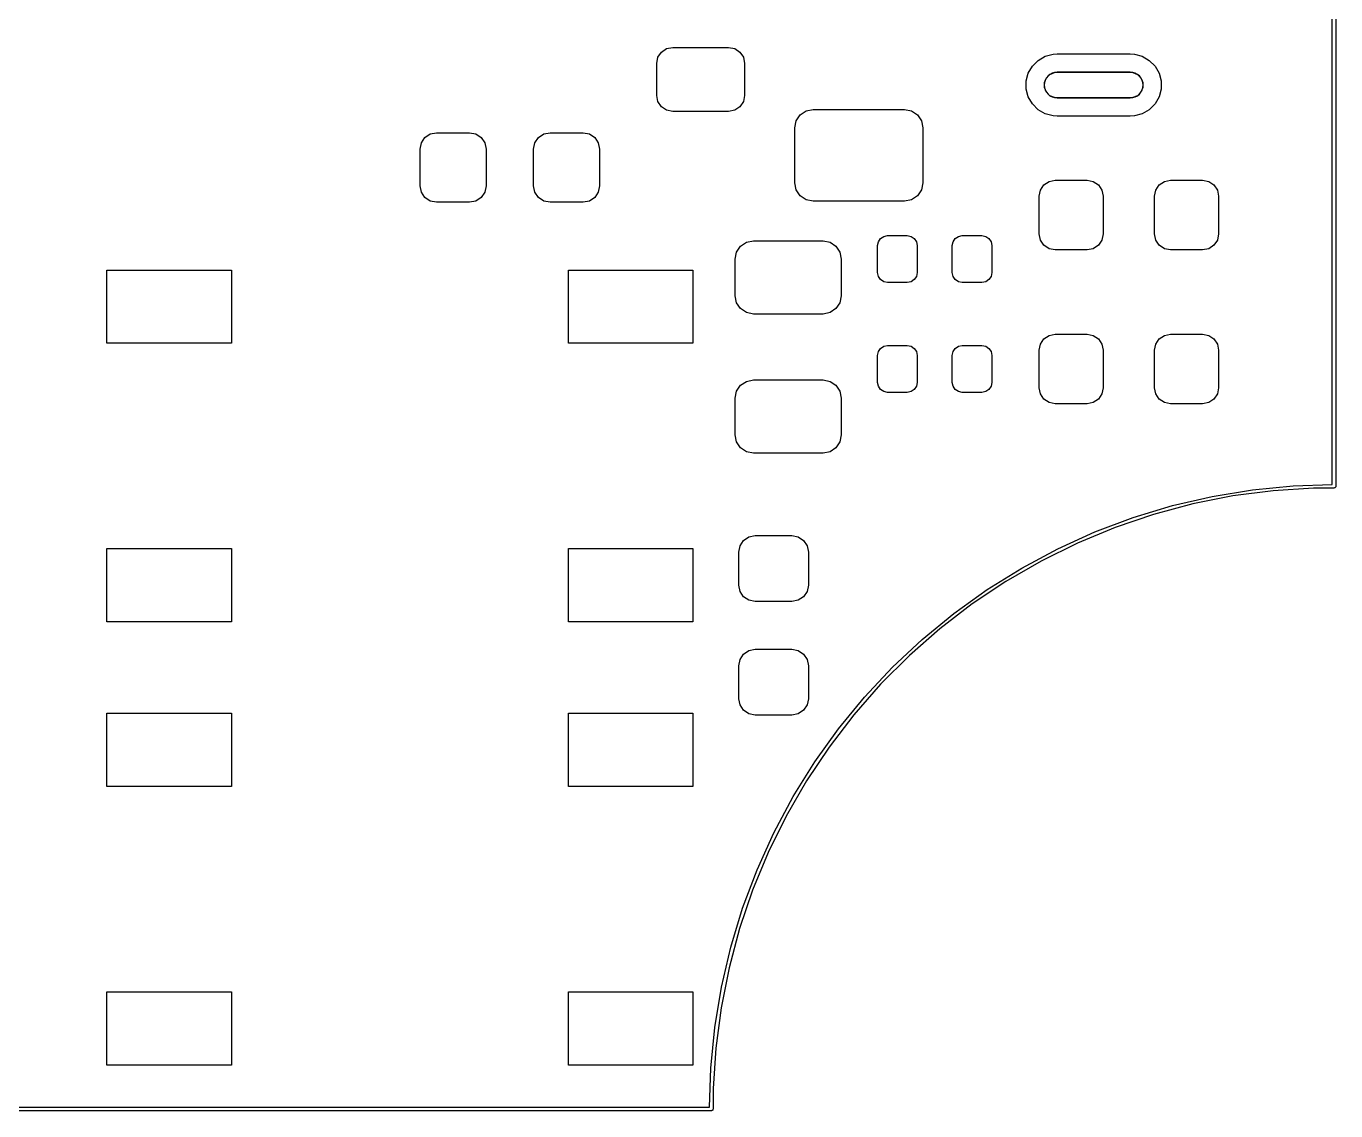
# Model space of a CAD drawing. Extents: x 89 to 178, y -115 to -57.
# Drawn here: x 160.15 to 178.03, y -115.02 to -100.22 of the extents above; entities that cross this region are included whole.
import ezdxf

# ---------------------------------------------------------------- set-up
doc = ezdxf.new("R2010")
doc.units = 0
doc.layers.add('BLACK', color=7, linetype='CONTINUOUS')

msp = doc.modelspace()

# ---------------------------------------------------------------- linework, layer by layer
at = {"layer": 'BLACK', "linetype": 'CONTINUOUS'}
for p, q in [((177.975, -106.475818), (177.975, -90.325)), ((178.025, -90.3), (178.025, -106.5)), ((168.7545, -100.72925), (168.771151, -100.645538)), ((168.771151, -100.645538), (168.81857, -100.57457)), ((168.81857, -100.57457), (168.889538, -100.527151)), ((168.889538, -100.527151), (168.97325, -100.5105)), ((168.97325, -100.5105), (169.73575, -100.5105)), ((169.73575, -100.5105), (169.819462, -100.527151)), ((169.819462, -100.527151), (169.89043, -100.57457)), ((169.89043, -100.57457), (169.937849, -100.645538)), ((169.937849, -100.645538), (169.9545, -100.72925)), ((173.961276, -100.687825), (174.05736, -100.632351)), ((174.05736, -100.632351), (174.164526, -100.603636)), ((174.164526, -100.603636), (174.22, -100.6)), ((174.22, -100.6), (175.22, -100.6)), ((175.22, -100.6), (175.275474, -100.603636)), ((175.275474, -100.603636), (175.38264, -100.632351)), ((175.38264, -100.632351), (175.478724, -100.687825)), ((168.7545, -101.16675), (168.7545, -100.72925)), ((169.9545, -100.72925), (169.9545, -101.16675)), ((173.827351, -100.86236), (173.882825, -100.766276)), ((173.882825, -100.766276), (173.961276, -100.687825)), ((175.478724, -100.687825), (175.557175, -100.766276)), ((175.557175, -100.766276), (175.612649, -100.86236)), ((173.798636, -100.969526), (173.827351, -100.86236)), ((173.798636, -101.080474), (173.798636, -100.969526)), ((174.048363, -100.990859), (174.074493, -100.927775)), ((174.048363, -100.990859), (174.074493, -100.927775)), ((174.048363, -101.059141), (174.048363, -100.990859)), ((174.048363, -101.059141), (174.048363, -100.990859)), ((174.074493, -100.927775), (174.122775, -100.879493)), ((174.074493, -100.927775), (174.122775, -100.879493)), ((174.122775, -100.879493), (174.185859, -100.853363)), ((174.122775, -100.879493), (174.185859, -100.853363)), ((174.185859, -100.853363), (174.22, -100.85)), ((174.185859, -100.853363), (174.22, -100.85)), ((174.22, -100.85), (175.22, -100.85)), ((174.22, -100.85), (175.22, -100.85)), ((175.22, -100.85), (175.254141, -100.853363)), ((175.22, -100.85), (175.254141, -100.853363)), ((175.254141, -100.853363), (175.317225, -100.879493)), ((175.254141, -100.853363), (175.317225, -100.879493)), ((175.317225, -100.879493), (175.365507, -100.927775)), ((175.317225, -100.879493), (175.365507, -100.927775)), ((175.365507, -100.927775), (175.391637, -100.990859)), ((175.365507, -100.927775), (175.391637, -100.990859)), ((175.391637, -100.990859), (175.391637, -101.059141)), ((175.391637, -100.990859), (175.391637, -101.059141)), ((175.612649, -100.86236), (175.641364, -100.969526)), ((175.641364, -100.969526), (175.641364, -101.080474)), ((168.771151, -101.250462), (168.7545, -101.16675)), ((169.9545, -101.16675), (169.937849, -101.250462)), ((173.827351, -101.18764), (173.798636, -101.080474)), ((174.074493, -101.122225), (174.048363, -101.059141)), ((174.074493, -101.122225), (174.048363, -101.059141)), ((174.122775, -101.170507), (174.074493, -101.122225)), ((174.122775, -101.170507), (174.074493, -101.122225)), ((174.185859, -101.196637), (174.122775, -101.170507)), ((174.185859, -101.196637), (174.122775, -101.170507)), ((175.317225, -101.170507), (175.254141, -101.196637)), ((175.317225, -101.170507), (175.254141, -101.196637)), ((175.365507, -101.122225), (175.317225, -101.170507)), ((175.365507, -101.122225), (175.317225, -101.170507)), ((175.391637, -101.059141), (175.365507, -101.122225)), ((175.391637, -101.059141), (175.365507, -101.122225)), ((175.641364, -101.080474), (175.612649, -101.18764)), ((168.81857, -101.32143), (168.771151, -101.250462)), ((168.889538, -101.368849), (168.81857, -101.32143)), ((169.89043, -101.32143), (169.819462, -101.368849)), ((169.937849, -101.250462), (169.89043, -101.32143)), ((170.792829, -101.37803), (170.8885, -101.359)), ((170.8885, -101.359), (172.1385, -101.359)), ((172.1385, -101.359), (172.234171, -101.37803)), ((173.882825, -101.283724), (173.827351, -101.18764)), ((173.961276, -101.362175), (173.882825, -101.283724)), ((174.05736, -101.417649), (173.961276, -101.362175)), ((174.22, -101.2), (174.185859, -101.196637)), ((174.22, -101.2), (174.185859, -101.196637)), ((175.22, -101.2), (174.22, -101.2)), ((175.22, -101.2), (174.22, -101.2)), ((175.254141, -101.196637), (175.22, -101.2)), ((175.254141, -101.196637), (175.22, -101.2)), ((175.478724, -101.362175), (175.38264, -101.417649)), ((175.557175, -101.283724), (175.478724, -101.362175)), ((175.612649, -101.18764), (175.557175, -101.283724)), ((168.97325, -101.3855), (168.889538, -101.368849)), ((169.73575, -101.3855), (168.97325, -101.3855)), ((169.819462, -101.368849), (169.73575, -101.3855)), ((170.6385, -101.609), (170.65753, -101.513329)), ((170.65753, -101.513329), (170.711723, -101.432223)), ((170.711723, -101.432223), (170.792829, -101.37803)), ((172.234171, -101.37803), (172.315277, -101.432223)), ((172.315277, -101.432223), (172.36947, -101.513329)), ((172.36947, -101.513329), (172.3885, -101.609)), ((174.164526, -101.446364), (174.05736, -101.417649)), ((174.22, -101.45), (174.164526, -101.446364)), ((175.22, -101.45), (174.22, -101.45)), ((175.275474, -101.446364), (175.22, -101.45)), ((175.38264, -101.417649), (175.275474, -101.446364)), ((165.590901, -101.740901), (165.663896, -101.692127)), ((165.663896, -101.692127), (165.75, -101.675)), ((165.75, -101.675), (166.2, -101.675)), ((166.2, -101.675), (166.286104, -101.692127)), ((166.286104, -101.692127), (166.359099, -101.740901)), ((167.140901, -101.740901), (167.213896, -101.692127)), ((167.213896, -101.692127), (167.3, -101.675)), ((167.3, -101.675), (167.75, -101.675)), ((167.75, -101.675), (167.836104, -101.692127)), ((167.836104, -101.692127), (167.909099, -101.740901)), ((170.6385, -102.359), (170.6385, -101.609)), ((172.3885, -101.609), (172.3885, -102.359)), ((165.525, -101.9), (165.542127, -101.813896)), ((165.542127, -101.813896), (165.590901, -101.740901)), ((166.359099, -101.740901), (166.407873, -101.813896)), ((166.407873, -101.813896), (166.425, -101.9)), ((167.075, -101.9), (167.092127, -101.813896)), ((167.092127, -101.813896), (167.140901, -101.740901)), ((167.909099, -101.740901), (167.957873, -101.813896)), ((167.957873, -101.813896), (167.975, -101.9)), ((165.525, -102.4), (165.525, -101.9)), ((166.425, -101.9), (166.425, -102.4)), ((167.075, -102.4), (167.075, -101.9)), ((167.975, -101.9), (167.975, -102.4)), ((165.542127, -102.486104), (165.525, -102.4)), ((166.425, -102.4), (166.407873, -102.486104)), ((167.092127, -102.486104), (167.075, -102.4)), ((167.975, -102.4), (167.957873, -102.486104)), ((170.65753, -102.454671), (170.6385, -102.359)), ((172.3885, -102.359), (172.36947, -102.454671)), ((173.991651, -102.460038), (174.03907, -102.38907)), ((174.03907, -102.38907), (174.110038, -102.341651)), ((174.110038, -102.341651), (174.19375, -102.325)), ((174.19375, -102.325), (174.63125, -102.325)), ((174.63125, -102.325), (174.714962, -102.341651)), ((174.714962, -102.341651), (174.78593, -102.38907)), ((174.78593, -102.38907), (174.833349, -102.460038)), ((175.566651, -102.460038), (175.61407, -102.38907)), ((175.61407, -102.38907), (175.685038, -102.341651)), ((175.685038, -102.341651), (175.76875, -102.325)), ((175.76875, -102.325), (176.20625, -102.325)), ((176.20625, -102.325), (176.289962, -102.341651)), ((176.289962, -102.341651), (176.36093, -102.38907)), ((176.36093, -102.38907), (176.408349, -102.460038)), ((165.590901, -102.559099), (165.542127, -102.486104)), ((165.663896, -102.607873), (165.590901, -102.559099)), ((165.75, -102.625), (165.663896, -102.607873)), ((166.286104, -102.607873), (166.2, -102.625)), ((166.359099, -102.559099), (166.286104, -102.607873)), ((166.407873, -102.486104), (166.359099, -102.559099)), ((167.140901, -102.559099), (167.092127, -102.486104)), ((167.213896, -102.607873), (167.140901, -102.559099)), ((167.3, -102.625), (167.213896, -102.607873)), ((167.836104, -102.607873), (167.75, -102.625)), ((167.909099, -102.559099), (167.836104, -102.607873)), ((167.957873, -102.486104), (167.909099, -102.559099)), ((170.711723, -102.535777), (170.65753, -102.454671)), ((170.792829, -102.58997), (170.711723, -102.535777)), ((170.8885, -102.609), (170.792829, -102.58997)), ((172.1385, -102.609), (170.8885, -102.609)), ((172.234171, -102.58997), (172.1385, -102.609)), ((172.315277, -102.535777), (172.234171, -102.58997)), ((172.36947, -102.454671), (172.315277, -102.535777)), ((173.975, -102.54375), (173.991651, -102.460038)), ((173.975, -103.05625), (173.975, -102.54375)), ((174.833349, -102.460038), (174.85, -102.54375)), ((174.85, -102.54375), (174.85, -103.05625)), ((175.55, -102.54375), (175.566651, -102.460038)), ((175.55, -103.05625), (175.55, -102.54375)), ((176.408349, -102.460038), (176.425, -102.54375)), ((176.425, -102.54375), (176.425, -103.05625)), ((166.2, -102.625), (165.75, -102.625)), ((167.75, -102.625), (167.3, -102.625)), ((169.979329, -103.16903), (170.075, -103.15)), ((170.075, -103.15), (171.025, -103.15)), ((171.025, -103.15), (171.120671, -103.16903)), ((171.780276, -103.163338), (171.809541, -103.119541)), ((171.809541, -103.119541), (171.853338, -103.090276)), ((171.853338, -103.090276), (171.905, -103.08)), ((171.905, -103.08), (172.175, -103.08)), ((172.175, -103.08), (172.226662, -103.090276)), ((172.226662, -103.090276), (172.270459, -103.119541)), ((172.270459, -103.119541), (172.299724, -103.163338)), ((172.800276, -103.163338), (172.829541, -103.119541)), ((172.829541, -103.119541), (172.873338, -103.090276)), ((172.873338, -103.090276), (172.925, -103.08)), ((172.925, -103.08), (173.195, -103.08)), ((173.195, -103.08), (173.246662, -103.090276)), ((173.246662, -103.090276), (173.290459, -103.119541)), ((173.290459, -103.119541), (173.319724, -103.163338)), ((173.991651, -103.139962), (173.975, -103.05625)), ((174.03907, -103.21093), (173.991651, -103.139962)), ((174.833349, -103.139962), (174.78593, -103.21093)), ((174.85, -103.05625), (174.833349, -103.139962)), ((175.566651, -103.139962), (175.55, -103.05625)), ((175.61407, -103.21093), (175.566651, -103.139962)), ((176.408349, -103.139962), (176.36093, -103.21093)), ((176.425, -103.05625), (176.408349, -103.139962)), ((169.825, -103.4), (169.84403, -103.304329)), ((169.84403, -103.304329), (169.898223, -103.223223)), ((169.898223, -103.223223), (169.979329, -103.16903)), ((171.120671, -103.16903), (171.201777, -103.223223)), ((171.201777, -103.223223), (171.25597, -103.304329)), ((171.25597, -103.304329), (171.275, -103.4)), ((171.77, -103.215), (171.780276, -103.163338)), ((171.77, -103.585), (171.77, -103.215)), ((172.299724, -103.163338), (172.31, -103.215)), ((172.31, -103.215), (172.31, -103.585)), ((172.79, -103.215), (172.800276, -103.163338)), ((172.79, -103.585), (172.79, -103.215)), ((173.319724, -103.163338), (173.33, -103.215)), ((173.33, -103.215), (173.33, -103.585)), ((174.110038, -103.258349), (174.03907, -103.21093)), ((174.19375, -103.275), (174.110038, -103.258349)), ((174.63125, -103.275), (174.19375, -103.275)), ((174.714962, -103.258349), (174.63125, -103.275)), ((174.78593, -103.21093), (174.714962, -103.258349)), ((175.685038, -103.258349), (175.61407, -103.21093)), ((175.76875, -103.275), (175.685038, -103.258349)), ((176.20625, -103.275), (175.76875, -103.275)), ((176.289962, -103.258349), (176.20625, -103.275)), ((176.36093, -103.21093), (176.289962, -103.258349)), ((169.825, -103.9), (169.825, -103.4)), ((171.275, -103.4), (171.275, -103.9)), ((161.25, -104.55), (161.25, -103.55)), ((161.25, -103.55), (162.95, -103.55)), ((162.95, -103.55), (162.95, -104.55)), ((167.55, -104.55), (167.55, -103.55)), ((167.55, -103.55), (169.25, -103.55)), ((169.25, -103.55), (169.25, -104.55)), ((171.780276, -103.636662), (171.77, -103.585)), ((171.809541, -103.680459), (171.780276, -103.636662)), ((171.853338, -103.709724), (171.809541, -103.680459)), ((172.270459, -103.680459), (172.226662, -103.709724)), ((172.299724, -103.636662), (172.270459, -103.680459)), ((172.31, -103.585), (172.299724, -103.636662)), ((172.800276, -103.636662), (172.79, -103.585)), ((172.829541, -103.680459), (172.800276, -103.636662)), ((172.873338, -103.709724), (172.829541, -103.680459)), ((173.290459, -103.680459), (173.246662, -103.709724)), ((173.319724, -103.636662), (173.290459, -103.680459)), ((173.33, -103.585), (173.319724, -103.636662)), ((171.905, -103.72), (171.853338, -103.709724)), ((172.175, -103.72), (171.905, -103.72)), ((172.226662, -103.709724), (172.175, -103.72)), ((172.925, -103.72), (172.873338, -103.709724)), ((173.195, -103.72), (172.925, -103.72)), ((173.246662, -103.709724), (173.195, -103.72)), ((169.84403, -103.995671), (169.825, -103.9)), ((169.898223, -104.076777), (169.84403, -103.995671)), ((171.25597, -103.995671), (171.201777, -104.076777)), ((171.275, -103.9), (171.25597, -103.995671)), ((169.979329, -104.13097), (169.898223, -104.076777)), ((170.075, -104.15), (169.979329, -104.13097)), ((171.025, -104.15), (170.075, -104.15)), ((171.120671, -104.13097), (171.025, -104.15)), ((171.201777, -104.076777), (171.120671, -104.13097)), ((162.95, -104.55), (161.25, -104.55)), ((169.25, -104.55), (167.55, -104.55)), ((171.853338, -104.590276), (171.905, -104.58)), ((171.905, -104.58), (172.175, -104.58)), ((172.175, -104.58), (172.226662, -104.590276)), ((172.873338, -104.590276), (172.925, -104.58)), ((172.925, -104.58), (173.195, -104.58)), ((173.195, -104.58), (173.246662, -104.590276)), ((173.975, -104.64375), (173.991651, -104.560038)), ((173.991651, -104.560038), (174.03907, -104.48907)), ((174.03907, -104.48907), (174.110038, -104.441651)), ((174.110038, -104.441651), (174.19375, -104.425)), ((174.19375, -104.425), (174.63125, -104.425)), ((174.63125, -104.425), (174.714962, -104.441651)), ((174.714962, -104.441651), (174.78593, -104.48907)), ((174.78593, -104.48907), (174.833349, -104.560038)), ((174.833349, -104.560038), (174.85, -104.64375)), ((175.55, -104.64375), (175.566651, -104.560038)), ((175.566651, -104.560038), (175.61407, -104.48907)), ((175.61407, -104.48907), (175.685038, -104.441651)), ((175.685038, -104.441651), (175.76875, -104.425)), ((175.76875, -104.425), (176.20625, -104.425)), ((176.20625, -104.425), (176.289962, -104.441651)), ((176.289962, -104.441651), (176.36093, -104.48907)), ((176.36093, -104.48907), (176.408349, -104.560038)), ((176.408349, -104.560038), (176.425, -104.64375)), ((171.77, -104.715), (171.780276, -104.663338)), ((171.77, -105.085), (171.77, -104.715)), ((171.780276, -104.663338), (171.809541, -104.619541)), ((171.809541, -104.619541), (171.853338, -104.590276)), ((172.226662, -104.590276), (172.270459, -104.619541)), ((172.270459, -104.619541), (172.299724, -104.663338)), ((172.299724, -104.663338), (172.31, -104.715)), ((172.31, -104.715), (172.31, -105.085)), ((172.79, -104.715), (172.800276, -104.663338)), ((172.79, -105.085), (172.79, -104.715)), ((172.800276, -104.663338), (172.829541, -104.619541)), ((172.829541, -104.619541), (172.873338, -104.590276)), ((173.246662, -104.590276), (173.290459, -104.619541)), ((173.290459, -104.619541), (173.319724, -104.663338)), ((173.319724, -104.663338), (173.33, -104.715)), ((173.33, -104.715), (173.33, -105.085)), ((173.975, -105.15625), (173.975, -104.64375)), ((174.85, -104.64375), (174.85, -105.15625)), ((175.55, -105.15625), (175.55, -104.64375)), ((176.425, -104.64375), (176.425, -105.15625)), ((169.898223, -105.123223), (169.979329, -105.06903)), ((169.979329, -105.06903), (170.075, -105.05)), ((170.075, -105.05), (171.025, -105.05)), ((171.025, -105.05), (171.120671, -105.06903)), ((171.120671, -105.06903), (171.201777, -105.123223)), ((171.780276, -105.136662), (171.77, -105.085)), ((172.31, -105.085), (172.299724, -105.136662)), ((172.800276, -105.136662), (172.79, -105.085)), ((173.33, -105.085), (173.319724, -105.136662)), ((169.825, -105.3), (169.84403, -105.204329)), ((169.84403, -105.204329), (169.898223, -105.123223)), ((171.201777, -105.123223), (171.25597, -105.204329)), ((171.25597, -105.204329), (171.275, -105.3)), ((171.809541, -105.180459), (171.780276, -105.136662)), ((171.853338, -105.209724), (171.809541, -105.180459)), ((171.905, -105.22), (171.853338, -105.209724)), ((172.175, -105.22), (171.905, -105.22)), ((172.226662, -105.209724), (172.175, -105.22)), ((172.270459, -105.180459), (172.226662, -105.209724)), ((172.299724, -105.136662), (172.270459, -105.180459)), ((172.829541, -105.180459), (172.800276, -105.136662)), ((172.873338, -105.209724), (172.829541, -105.180459)), ((172.925, -105.22), (172.873338, -105.209724)), ((173.195, -105.22), (172.925, -105.22)), ((173.246662, -105.209724), (173.195, -105.22)), ((173.290459, -105.180459), (173.246662, -105.209724)), ((173.319724, -105.136662), (173.290459, -105.180459)), ((173.991651, -105.239962), (173.975, -105.15625)), ((174.03907, -105.31093), (173.991651, -105.239962)), ((174.833349, -105.239962), (174.78593, -105.31093)), ((174.85, -105.15625), (174.833349, -105.239962)), ((175.566651, -105.239962), (175.55, -105.15625)), ((175.61407, -105.31093), (175.566651, -105.239962)), ((176.408349, -105.239962), (176.36093, -105.31093)), ((176.425, -105.15625), (176.408349, -105.239962)), ((169.825, -105.8), (169.825, -105.3)), ((171.275, -105.3), (171.275, -105.8)), ((174.110038, -105.358349), (174.03907, -105.31093)), ((174.19375, -105.375), (174.110038, -105.358349)), ((174.63125, -105.375), (174.19375, -105.375)), ((174.714962, -105.358349), (174.63125, -105.375)), ((174.78593, -105.31093), (174.714962, -105.358349)), ((175.685038, -105.358349), (175.61407, -105.31093)), ((175.76875, -105.375), (175.685038, -105.358349)), ((176.20625, -105.375), (175.76875, -105.375)), ((176.289962, -105.358349), (176.20625, -105.375)), ((176.36093, -105.31093), (176.289962, -105.358349)), ((169.84403, -105.895671), (169.825, -105.8)), ((171.275, -105.8), (171.25597, -105.895671)), ((169.898223, -105.976777), (169.84403, -105.895671)), ((169.979329, -106.03097), (169.898223, -105.976777)), ((171.201777, -105.976777), (171.120671, -106.03097)), ((171.25597, -105.895671), (171.201777, -105.976777)), ((170.075, -106.05), (169.979329, -106.03097)), ((171.025, -106.05), (170.075, -106.05)), ((171.120671, -106.03097), (171.025, -106.05)), ((176.887264, -106.547933), (177.442438, -106.493253)), ((177.722557, -106.525), (177.16886, -106.561291)), ((177.442438, -106.493253), (177.975, -106.475818)), ((178, -106.525), (177.722557, -106.525)), ((178.005856, -106.523097), (178, -106.525)), ((178.009567, -106.523097), (178.005856, -106.523097)), ((178.011353, -106.52131), (178.009567, -106.523097)), ((178.014695, -106.520225), (178.011353, -106.52131)), ((178.020687, -106.511976), (178.014695, -106.520225)), ((178.023097, -106.509567), (178.020687, -106.511976)), ((178.023345, -106.508317), (178.023097, -106.509567)), ((178.023776, -106.507725), (178.023345, -106.508317)), ((178.025, -106.5), (178.023776, -106.506153)), ((178.023776, -106.506153), (178.023776, -106.507725)), ((175.793568, -106.765482), (176.336855, -106.638805)), ((176.618721, -106.633718), (176.074498, -106.741971)), ((176.336855, -106.638805), (176.887264, -106.547933)), ((177.16886, -106.561291), (176.618721, -106.633718)), ((175.538519, -106.885586), (175.013082, -107.063948)), ((175.259729, -106.927421), (175.793568, -106.765482)), ((176.074498, -106.741971), (175.538519, -106.885586)), ((175.013082, -107.063948), (174.500434, -107.276294)), ((174.737624, -107.123927), (175.259729, -106.927421)), ((169.892127, -107.313896), (169.940901, -107.240901)), ((169.940901, -107.240901), (170.013896, -107.192127)), ((170.013896, -107.192127), (170.1, -107.175)), ((170.1, -107.175), (170.6, -107.175)), ((170.6, -107.175), (170.686104, -107.192127)), ((170.686104, -107.192127), (170.759099, -107.240901)), ((170.759099, -107.240901), (170.807873, -107.313896)), ((174.229489, -107.35416), (174.737624, -107.123927)), ((161.25, -108.35), (161.25, -107.35)), ((161.25, -107.35), (162.95, -107.35)), ((162.95, -107.35), (162.95, -108.35)), ((167.55, -108.35), (167.55, -107.35)), ((167.55, -107.35), (169.25, -107.35)), ((169.25, -107.35), (169.25, -108.35)), ((169.875, -107.4), (169.892127, -107.313896)), ((169.875, -107.85), (169.875, -107.4)), ((170.807873, -107.313896), (170.825, -107.4)), ((170.825, -107.4), (170.825, -107.85)), ((173.7375, -107.617133), (174.229489, -107.35416)), ((174.500434, -107.276294), (174.002773, -107.521713)), ((173.263764, -107.911722), (173.7375, -107.617133)), ((174.002773, -107.521713), (173.522228, -107.799156)), ((173.522228, -107.799156), (173.060857, -108.107434)), ((169.892127, -107.936104), (169.875, -107.85)), ((169.940901, -108.009099), (169.892127, -107.936104)), ((170.807873, -107.936104), (170.759099, -108.009099)), ((170.825, -107.85), (170.807873, -107.936104)), ((172.810309, -108.236663), (173.263764, -107.911722)), ((170.013896, -108.057873), (169.940901, -108.009099)), ((170.1, -108.075), (170.013896, -108.057873)), ((170.6, -108.075), (170.1, -108.075)), ((170.686104, -108.057873), (170.6, -108.075)), ((170.759099, -108.009099), (170.686104, -108.057873)), ((173.060857, -108.107434), (172.620637, -108.445227)), ((172.379077, -108.590566), (172.810309, -108.236663)), ((162.95, -108.35), (161.25, -108.35)), ((169.25, -108.35), (167.55, -108.35)), ((172.620637, -108.445227), (172.203452, -108.811088)), ((171.971915, -108.971915), (172.379077, -108.590566)), ((169.875, -108.95), (169.892127, -108.863896)), ((169.892127, -108.863896), (169.940901, -108.790901)), ((169.940901, -108.790901), (170.013896, -108.742127)), ((170.013896, -108.742127), (170.1, -108.725)), ((170.1, -108.725), (170.6, -108.725)), ((170.6, -108.725), (170.686104, -108.742127)), ((170.686104, -108.742127), (170.759099, -108.790901)), ((170.759099, -108.790901), (170.807873, -108.863896)), ((170.807873, -108.863896), (170.825, -108.95)), ((172.203452, -108.811088), (171.811088, -109.203452)), ((169.875, -109.4), (169.875, -108.95)), ((170.825, -108.95), (170.825, -109.4)), ((171.590566, -109.379077), (171.971915, -108.971915)), ((171.811088, -109.203452), (171.445227, -109.620637)), ((169.892127, -109.486104), (169.875, -109.4)), ((170.825, -109.4), (170.807873, -109.486104)), ((171.236663, -109.810309), (171.590566, -109.379077)), ((169.940901, -109.559099), (169.892127, -109.486104)), ((170.013896, -109.607873), (169.940901, -109.559099)), ((170.759099, -109.559099), (170.686104, -109.607873)), ((170.807873, -109.486104), (170.759099, -109.559099)), ((161.25, -110.6), (161.25, -109.6)), ((161.25, -109.6), (162.95, -109.6)), ((162.95, -109.6), (162.95, -110.6)), ((167.55, -110.6), (167.55, -109.6)), ((167.55, -109.6), (169.25, -109.6)), ((169.25, -109.6), (169.25, -110.6)), ((170.1, -109.625), (170.013896, -109.607873)), ((170.6, -109.625), (170.1, -109.625)), ((170.686104, -109.607873), (170.6, -109.625)), ((171.445227, -109.620637), (171.107434, -110.060857)), ((170.911722, -110.263764), (171.236663, -109.810309)), ((171.107434, -110.060857), (170.799156, -110.522228)), ((170.617133, -110.7375), (170.911722, -110.263764)), ((162.95, -110.6), (161.25, -110.6)), ((169.25, -110.6), (167.55, -110.6)), ((170.799156, -110.522228), (170.521713, -111.002773)), ((170.35416, -111.229489), (170.617133, -110.7375)), ((170.521713, -111.002773), (170.276294, -111.500434)), ((170.123927, -111.737624), (170.35416, -111.229489)), ((170.276294, -111.500434), (170.063948, -112.013082)), ((169.927421, -112.259729), (170.123927, -111.737624)), ((170.063948, -112.013082), (169.885586, -112.538519)), ((169.765482, -112.793568), (169.927421, -112.259729)), ((169.885586, -112.538519), (169.741971, -113.074498)), ((169.638805, -113.336855), (169.765482, -112.793568)), ((169.741971, -113.074498), (169.633718, -113.618721)), ((169.547933, -113.887264), (169.638805, -113.336855)), ((161.25, -114.4), (161.25, -113.4)), ((161.25, -113.4), (162.95, -113.4)), ((162.95, -113.4), (162.95, -114.4)), ((167.55, -114.4), (167.55, -113.4)), ((167.55, -113.4), (169.25, -113.4)), ((169.25, -113.4), (169.25, -114.4)), ((169.633718, -113.618721), (169.561291, -114.16886)), ((169.493253, -114.442438), (169.547933, -113.887264)), ((169.561291, -114.16886), (169.525, -114.722557)), ((162.95, -114.4), (161.25, -114.4)), ((169.25, -114.4), (167.55, -114.4)), ((169.475818, -114.975), (169.493253, -114.442438)), ((169.525, -114.722557), (169.525, -115)), ((169.5, -115.025), (97.5, -115.025)), ((97.524182, -114.975), (169.475818, -114.975)), ((169.506153, -115.023776), (169.5, -115.025)), ((169.507725, -115.023776), (169.506153, -115.023776)), ((169.508317, -115.023345), (169.507725, -115.023776)), ((169.509567, -115.023097), (169.508317, -115.023345)), ((169.511976, -115.020687), (169.509567, -115.023097)), ((169.520225, -115.014695), (169.511976, -115.020687)), ((169.52131, -115.011353), (169.520225, -115.014695)), ((169.523097, -115.009567), (169.52131, -115.011353)), ((169.525, -115), (169.523097, -115.005856)), ((169.523097, -115.005856), (169.523097, -115.009567))]:
    msp.add_line(p, q, dxfattribs=at)
at = {"layer": 'WHITE', "linetype": 'CONTINUOUS'}
for p, q in [((175.22, -100.85), (174.22, -100.85)), ((174.22, -101.2), (175.22, -101.2))]:
    msp.add_line(p, q, dxfattribs=at)
at = {"layer": 'WHITE'}
for centre, start, end in [((174.22, -101.025), 90, 270), ((175.22, -101.025), -90, 90)]:
    msp.add_arc(centre, 0.175, start, end, dxfattribs=at)

doc.saveas('drawing.dxf')
